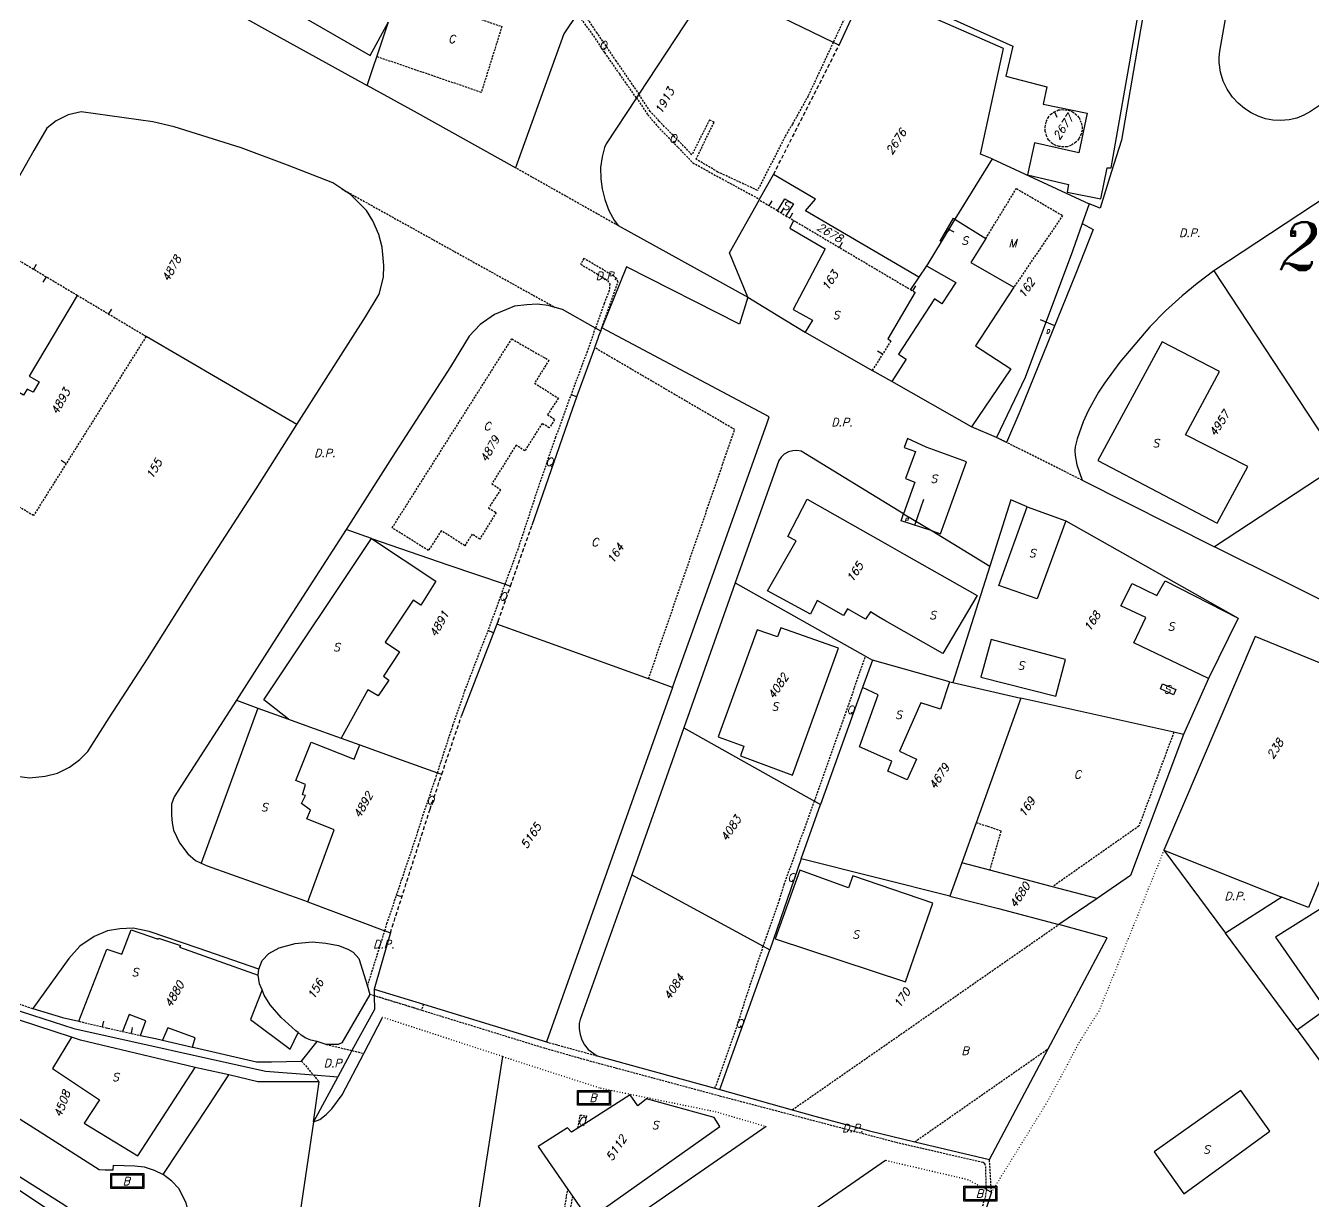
# Model space of a CAD drawing. Extents: x -334462 to -332769, y -29481 to -26664.
# Drawn here: x -333611.1 to -333450.1, y -29093.4 to -28946.4 of the extents above; entities that cross this region are included whole.
import ezdxf
from ezdxf.enums import TextEntityAlignment as Align

# ---------------------------------------------------------------- set-up
doc = ezdxf.new("R2010")
doc.units = 0
doc.header["$MEASUREMENT"] = 0
for name, pattern in [('DASHED', [0.75, 0.5, -0.25]), ('DOT', [0.25, 0, -0.25]), ('HIDDEN', [0.375, 0.25, -0.125])]:
    doc.linetypes.add(name, pattern=pattern)
for name, color, linetype in [('17', 7, 'CONTINUOUS'), ('18', 7, 'CONTINUOUS'), ('CADASTRAL$AREA', 7, 'CONTINUOUS'), ('DP$DIVIDING$LINE', 7, 'CONTINUOUS'), ('EASEMENT$BOUNDA$', 7, 'CONTINUOUS'), ('ENC$$ST$$A$$TEXT', 7, 'CONTINUOUS'), ('ENCRO$$AREA$TEXT', 7, 'CONTINUOUS'), ('ENCROACHED$WALL', 7, 'CONTINUOUS'), ('MAP$SHEET$BOUND$', 7, 'CONTINUOUS'), ('PARCEL$BOUNDARY', 7, 'CONTINUOUS'), ('PARCEL$NUMBER', 7, 'CONTINUOUS'), ('SECTION$$A$', 7, 'CONTINUOUS'), ('STRUC$$FOOTPRINT', 7, 'CONTINUOUS')]:
    doc.layers.add(name, color=color, linetype=linetype)
doc.styles.add('ITALICT', font='ITALICT', dxfattribs={"height": 0.2})

# ---------------------------------------------------------------- blocks, each defined once
blk = doc.blocks.new('BASSIN')
at = {"layer": 'CADASTRAL$AREA', "color": 7, "linetype": 'Continuous'}
for points in [[(-1.95, 0.92), (2.17, 0.93), (2.17, -0.93), (-1.95, -0.93)], [(-1.82, 0.77), (2.01, 0.77), (2.01, -0.77), (-1.82, -0.77)]]:
    blk.add_lwpolyline(points, close=True, dxfattribs=at)
at = {"layer": 'CADASTRAL$AREA', "color": 7, "linetype": 'Continuous', "style": 'ITALICT'}
blk.add_text('B', height=1, rotation=359.9999, dxfattribs=at).set_placement((0, 0), align=Align.MIDDLE)

msp = doc.modelspace()

# ---------------------------------------------------------------- linework, layer by layer
at = {"layer": '17', "color": 2, "linetype": 'Continuous'}
msp.add_line((-333509.35, -28974.14), (-333508.97, -28973.5), dxfattribs=at)
at = {"layer": '17', "color": 5, "linetype": 'Continuous'}
msp.add_line((-333503.96, -28987.5), (-333504.6, -28987.1), dxfattribs=at)
at = {"layer": '17', "color": 30, "linetype": 'Continuous'}
for p, q in [((-333542.16, -28992.81), (-333542.87, -28992.57)), ((-333552.58, -29022.33), (-333553.28, -29022.06)), ((-333564.03, -29055.35), (-333564.74, -29055.12))]:
    msp.add_line(p, q, dxfattribs=at)
at = {"layer": '18', "color": 1, "linetype": 'Continuous'}
for p, q in [((-333482.47, -28957.18), (-333482.18, -28957.87)), ((-333610.09, -28976.89), (-333609.71, -28976.24)), ((-333608.51, -28977.83), (-333608.9, -28978.47)), ((-333600.69, -28982.5), (-333600.31, -28981.85)), ((-333606.01, -29001.19), (-333606.64, -29000.79)), ((-333601.45, -29071.61), (-333601.27, -29070.88)), ((-333597.85, -29072.41), (-333597.69, -29071.68))]:
    msp.add_line(p, q, dxfattribs=at)
at = {"layer": '18', "color": 2, "linetype": 'Continuous'}
for p, q in [((-333518.12, -28968.96), (-333517.75, -28968.31)), ((-333516.62, -28969.84), (-333516.24, -28969.19)), ((-333515.54, -28970.48), (-333515.16, -28969.84)), ((-333500.18, -28979.58), (-333499.79, -28978.94))]:
    msp.add_line(p, q, dxfattribs=at)
at = {"layer": 'DP$DIVIDING$LINE', "color": 30, "linetype": 'HIDDEN'}
for p, q in [((-333537.02, -28971.42), (-333549.84, -28964.19)), ((-333571.55, -28966.83), (-333544.86, -28981.65)), ((-333479.01, -29003.26), (-333489.72, -28997.89))]:
    msp.add_line(p, q, dxfattribs=at)
at = {"layer": 'DP$DIVIDING$LINE', "color": 2, "linetype": 'HIDDEN'}
for p, q in [((-333568.34, -29066.51), (-333566.17, -29059.57)), ((-333567.49, -29067.71), (-333568.06, -29067.54)), ((-333545.97, -29073.48), (-333539.64, -29075.22)), ((-333573.51, -29073.79), (-333570.28, -29074.56)), ((-333570.28, -29074.56), (-333568.81, -29074.92)), ((-333576.59, -29075.88), (-333575.1, -29077.6)), ((-333575.1, -29077.6), (-333574.37, -29078.45)), ((-333490.34, -29092.27), (-333490.59, -29088.18))]:
    msp.add_line(p, q, dxfattribs=at)
for points in [[(-333539.03, -28984.19), (-333537.01, -28978.46), (-333537.18, -28978.09), (-333537.55, -28977.73), (-333541.3, -28975.51), (-333541.69, -28976.24), (-333539.59, -28977.48), (-333538.32, -28978.29), (-333538.06, -28978.76), (-333538.11, -28979.54), (-333538.76, -28981.16), (-333539.84, -28984.25)], [(-333620.78, -29063.43), (-333613.31, -29068.26), (-333610.17, -29069.31)], [(-333561.35, -29068.76), (-333561.57, -29069.52), (-333567.49, -29067.71)], [(-333490.97, -29091.94), (-333491.07, -29088.92), (-333491.18, -29088.71), (-333491.39, -29088.56), (-333502.28, -29086.05), (-333524.36, -29080.24), (-333540.77, -29075.82), (-333546.2, -29074.28), (-333567.49, -29067.71)]]:
    msp.add_lwpolyline(points, dxfattribs=at)
at = {"layer": 'EASEMENT$BOUNDA$', "color": 3, "linetype": 'HIDDEN'}
for p, q in [((-333550.3, -28985.58), (-333545.66, -28988.25)), ((-333515.24, -29081.96), (-333481.94, -29058.8)), ((-333499.93, -29085.96), (-333483.27, -29074.34)), ((-333544.99, -29102.37), (-333543.31, -29091.93)), ((-333542.72, -29092.77), (-333544.26, -29101.86))]:
    msp.add_line(p, q, dxfattribs=at)
for points in [[(-333496.91, -28917.56), (-333498.59, -28922.6), (-333500.12, -28926.11), (-333504.09, -28935.22), (-333505.64, -28939.11), (-333508.24, -28944.49), (-333510.12, -28948.5)], [(-333563.73, -28940.06), (-333560.96, -28940.99), (-333561.56, -28943.17), (-333551.54, -28946.52), (-333554.11, -28954.76), (-333567.16, -28950.3)], [(-333541.72, -28944.33), (-333539.74, -28947.22), (-333537.32, -28950.77), (-333534.43, -28954.97)], [(-333534.73, -28955.44), (-333536.81, -28952.46), (-333538.68, -28949.78), (-333540.13, -28947.59), (-333542.1, -28944.9)], [(-333510.12, -28948.5), (-333513.26, -28955.22), (-333515.23, -28958.72), (-333516.15, -28960.3), (-333519.59, -28967.01), (-333524.53, -28964.72), (-333527.27, -28963.11), (-333525, -28958.51), (-333525.6, -28958.2), (-333527.78, -28962.55), (-333529.62, -28960.66), (-333531.88, -28958.34), (-333532.99, -28957.15), (-333534.43, -28954.97)], [(-333534.73, -28955.44), (-333533.3, -28957.56), (-333532.06, -28959.03), (-333529.52, -28961.64), (-333527.67, -28963.56), (-333524.02, -28965.58), (-333519.33, -28968.11)], [(-333491.06, -28973.04), (-333487.23, -28966.79), (-333481.45, -28970.15), (-333487.53, -28979.11)], [(-333551.13, -29016.25), (-333549.55, -29011.99), (-333546.72, -29003.4), (-333544.82, -28997.94), (-333542.76, -28992.28), (-333540.89, -28987.25), (-333539.84, -28984.25)], [(-333545.66, -28988.25), (-333547.45, -28991.11), (-333544.48, -28993), (-333545.82, -28995.04), (-333544.94, -28995.66), (-333545.61, -28996.71), (-333546.51, -28996.15), (-333548.68, -28999.59), (-333549.75, -28998.85), (-333552.79, -29003.69), (-333551.69, -29004.42), (-333553.2, -29006.72), (-333552.26, -29007.3), (-333554.3, -29010.63), (-333555.26, -29009.99), (-333556.18, -29011.44), (-333559.11, -29009.56), (-333560.72, -29012.04), (-333565.25, -29009.21), (-333550.3, -28985.58)], [(-333533.21, -29028.08), (-333522.44, -28996.92), (-333539.93, -28986.69)], [(-333559.59, -29039.83), (-333557.66, -29033.91), (-333556.16, -29029.57), (-333554.26, -29024.61), (-333553.16, -29021.84), (-333551.49, -29017.23), (-333551.13, -29016.25)], [(-333512.46, -29043.38), (-333509.3, -29034.46), (-333506.08, -29025.26)], [(-333467.55, -29034.77), (-333471.92, -29046.5), (-333482.7, -29054.07)], [(-333566.17, -29059.57), (-333565.9, -29058.69), (-333564.01, -29053.07), (-333562.33, -29048.1), (-333561.4, -29045.19), (-333559.89, -29040.73), (-333559.59, -29039.83)], [(-333518.87, -29061.51), (-333516.83, -29055.71), (-333516.25, -29053.78), (-333512.46, -29043.38)], [(-333490.54, -29052.02), (-333489.12, -29047.12), (-333492.25, -29046.07)], [(-333524.9, -29079.26), (-333522.37, -29072.21), (-333520.96, -29067.77), (-333518.87, -29061.51)], [(-333542.03, -29084.26), (-333541.74, -29082.62), (-333540.96, -29082.72), (-333541.17, -29083.71)], [(-333490.97, -29091.94), (-333491.17, -29093.05), (-333492.74, -29097.97), (-333494.43, -29102.73)]]:
    msp.add_lwpolyline(points, dxfattribs=at)
at = {"layer": 'ENC$$ST$$A$$TEXT', "color": 1, "linetype": 'Continuous'}
for p, q in [((-333495.83, -28971.76), (-333495.06, -28972.2)), ((-333499.9, -29008.89), (-333498.81, -29005.64))]:
    msp.add_line(p, q, dxfattribs=at)
at = {"layer": 'ENCRO$$AREA$TEXT', "color": 5, "linetype": 'Continuous'}
msp.add_line((-333482.43, -28983.93), (-333484.22, -28983.21), dxfattribs=at)
at = {"layer": 'ENCROACHED$WALL', "color": 5, "linetype": 'Continuous'}
msp.add_lwpolyline([(-333478.99, -28971.15), (-333477.64, -28971.89), (-333479.78, -28977.4), (-333486.79, -28994.67), (-333488.46, -28998.52), (-333489.72, -28997.89)], dxfattribs=at)
at = {"layer": 'MAP$SHEET$BOUND$', "color": 6, "linetype": 'Continuous'}
for p, q in [((-333567.5, -29066.88), (-333567.49, -29067.71)), ((-333575.1, -29077.6), (-333572.06, -29077.85)), ((-333572.06, -29077.85), (-333575.09, -29083.48))]:
    msp.add_line(p, q, dxfattribs=at)
for points in [[(-333520.79, -28980.36), (-333521.85, -28983.74), (-333535.96, -28976.56), (-333539.03, -28984.19)], [(-333623.55, -29061), (-333621.61, -29064.05), (-333614.1, -29068.88), (-333605.04, -29071.81), (-333581.09, -29077.12), (-333575.1, -29077.6)], [(-333567.49, -29067.71), (-333567.47, -29069.43), (-333570.28, -29074.56)], [(-333570.28, -29074.56), (-333570.56, -29075.06), (-333572.06, -29077.85)]]:
    msp.add_lwpolyline(points, dxfattribs=at)
at = {"layer": 'PARCEL$BOUNDARY', "color": 7, "linetype": 'Continuous'}
for p, q in [((-333525.31, -28941.11), (-333534.43, -28954.97)), ((-333525.31, -28941.11), (-333510.12, -28948.5)), ((-333567.16, -28950.3), (-333565.7, -28945.93)), ((-333510.12, -28948.5), (-333509.39, -28948.86)), ((-333534.43, -28954.97), (-333534.73, -28955.44)), ((-333490.27, -28963.09), (-333494.91, -28970.62)), ((-333490.27, -28963.09), (-333478.11, -28968.69)), ((-333443.92, -28964.78), (-333462.55, -28977.07)), ((-333478.11, -28968.69), (-333478.99, -28971.15)), ((-333537.02, -28971.42), (-333520.79, -28980.36)), ((-333494.91, -28970.62), (-333496.62, -28973.45)), ((-333498.46, -28976.45), (-333499.42, -28977.88)), ((-333499.42, -28977.88), (-333500.45, -28979.42)), ((-333462.55, -28977.07), (-333446.68, -29001.21)), ((-333539.18, -28984.62), (-333539.84, -28984.25)), ((-333513.63, -28984.74), (-333505.24, -28989.53)), ((-333577.16, -28996.29), (-333596.02, -28985.29)), ((-333502.8, -28990.92), (-333505.24, -28989.53)), ((-333492.85, -28996.59), (-333502.8, -28990.92)), ((-333489.72, -28997.89), (-333492.85, -28996.59)), ((-333446.68, -29001.21), (-333462.45, -29011.56)), ((-333479.01, -29003.26), (-333462.45, -29011.56)), ((-333501.32, -29007.45), (-333497.77, -29009.6)), ((-333485.87, -29006.56), (-333481.06, -29008.34)), ((-333481.06, -29008.34), (-333459.49, -29020.51)), ((-333567.83, -29010.52), (-333570.98, -29009.42)), ((-333497.77, -29009.6), (-333490.53, -29014)), ((-333490.53, -29014), (-333495.17, -29028.56)), ((-333551.13, -29016.25), (-333550.46, -29016.48)), ((-333522.38, -29016.09), (-333528.8, -29034.21)), ((-333522.38, -29016.09), (-333506.08, -29025.26)), ((-333459.49, -29020.51), (-333463.2, -29028.04)), ((-333506.08, -29025.26), (-333505.22, -29025.74)), ((-333505.22, -29025.74), (-333506.45, -29029.17)), ((-333495.6, -29028.47), (-333505.22, -29025.74)), ((-333495.6, -29028.47), (-333495.17, -29028.56)), ((-333463.2, -29028.04), (-333466.33, -29035.05)), ((-333530.19, -29029.17), (-333545.97, -29073.48)), ((-333506.45, -29029.17), (-333511.7, -29043.81)), ((-333495.17, -29028.56), (-333486.68, -29030.5)), ((-333584.7, -29030.77), (-333582.04, -29031.74)), ((-333486.68, -29030.5), (-333492.25, -29046.07)), ((-333467.55, -29034.77), (-333486.68, -29030.5)), ((-333582.04, -29031.74), (-333578.22, -29033.14)), ((-333528.8, -29034.21), (-333535.31, -29052.59)), ((-333528.8, -29034.21), (-333512.46, -29043.38)), ((-333466.33, -29035.05), (-333467.55, -29034.77)), ((-333571.64, -29035.52), (-333569.3, -29036.35)), ((-333559.59, -29039.83), (-333559.05, -29040.02)), ((-333514.14, -29050.57), (-333511.7, -29043.81)), ((-333512.46, -29043.38), (-333511.7, -29043.81)), ((-333492.25, -29046.07), (-333494.05, -29051.1)), ((-333514.14, -29050.57), (-333518.06, -29061.95)), ((-333495.53, -29055.26), (-333514.14, -29050.57)), ((-333468.78, -29049.49), (-333461.08, -29059.89)), ((-333468.78, -29049.49), (-333454.06, -29055.36)), ((-333535.31, -29052.59), (-333518.87, -29061.51)), ((-333494.05, -29051.1), (-333495.53, -29055.26)), ((-333490.54, -29052.02), (-333494.05, -29051.1)), ((-333482.7, -29054.07), (-333490.54, -29052.02)), ((-333477.14, -29055.53), (-333482.7, -29054.07)), ((-333477.14, -29055.53), (-333481.94, -29058.8)), ((-333454.06, -29055.36), (-333461.08, -29059.89)), ((-333575.78, -29055.96), (-333566.17, -29059.57)), ((-333566.17, -29059.57), (-333565.47, -29059.84)), ((-333518.87, -29061.51), (-333518.06, -29061.95)), ((-333581.99, -29065.12), (-333581.91, -29064.37)), ((-333568.34, -29066.51), (-333568.06, -29067.54)), ((-333567.5, -29066.88), (-333561.35, -29068.76)), ((-333561.35, -29068.76), (-333545.97, -29073.48)), ((-333605.32, -29072.89), (-333611.84, -29070.77)), ((-333568.81, -29074.92), (-333566.45, -29070.41)), ((-333593.96, -29073.27), (-333590.21, -29074.13)), ((-333576.59, -29075.88), (-333574.61, -29073.44)), ((-333573.51, -29073.79), (-333574.61, -29073.44)), ((-333446.66, -29079.39), (-333452.11, -29071.98)), ((-333490.59, -29088.18), (-333483.27, -29074.34)), ((-333551.45, -29075.3), (-333556.95, -29110.63)), ((-333539.64, -29075.22), (-333524.9, -29079.26)), ((-333575.09, -29083.48), (-333574.37, -29078.45)), ((-333524.9, -29079.26), (-333524.29, -29079.43)), ((-333524.29, -29079.43), (-333515.24, -29081.96)), ((-333518.5, -29084.05), (-333544.26, -29101.86)), ((-333499.93, -29085.96), (-333490.59, -29088.18)), ((-333545.98, -29117.5), (-333503.58, -29088.28)), ((-333490.34, -29092.27), (-333494.03, -29103.57)), ((-333490.97, -29091.94), (-333490.34, -29092.27))]:
    msp.add_line(p, q, dxfattribs=at)
at = {"layer": 'PARCEL$BOUNDARY', "color": 2, "linetype": 'HIDDEN'}
for p, q in [((-333483.51, -28958.4), (-333483.26, -28957.93)), ((-333517.09, -28969.56), (-333519.39, -28968.22)), ((-333517.09, -28969.56), (-333516.04, -28970.19)), ((-333516.04, -28970.19), (-333515.07, -28970.76)), ((-333515.07, -28970.76), (-333500.45, -28979.42)), ((-333604.61, -28980.16), (-333613.1, -28975.09)), ((-333596.02, -28985.29), (-333604.61, -28980.16)), ((-333500.45, -28979.42), (-333499.89, -28979.76)), ((-333502.91, -28985.83), (-333505.24, -28989.53)), ((-333598.94, -29072.17), (-333596.71, -29072.66))]:
    msp.add_line(p, q, dxfattribs=at)
at = {"layer": 'PARCEL$BOUNDARY', "color": 2, "linetype": 'DOT'}
msp.add_line((-333551.45, -29075.3), (-333566.45, -29070.41), dxfattribs=at)
at = {"layer": 'PARCEL$BOUNDARY', "color": 7, "linetype": 'Continuous'}
for points in [[(-333431.7, -28944.66), (-333450.45, -28957.14), (-333451.29, -28957.6), (-333452.19, -28957.98), (-333453.12, -28958.2), (-333454.2, -28958.28), (-333455.19, -28958.24), (-333456.07, -28958.07), (-333457, -28957.75), (-333457.87, -28957.33), (-333458.71, -28956.77), (-333459.51, -28956.1), (-333460.2, -28955.35), (-333460.86, -28954.36), (-333461.4, -28953.35), (-333461.73, -28952.25), (-333461.88, -28951.02), (-333461.88, -28950.39), (-333461.79, -28949.6), (-333456.92, -28921.94)], [(-333468.98, -28931.61), (-333471.72, -28946.94), (-333474.08, -28960.73), (-333475.39, -28964.78), (-333476.76, -28969.22), (-333478.11, -28968.69)], [(-333587.8, -28943.12), (-333580.84, -28947.01), (-333568.36, -28953.9)], [(-333490.27, -28963.09), (-333491.7, -28962.5), (-333488.85, -28949.28), (-333506.07, -28941.7)], [(-333542.1, -28944.9), (-333543.78, -28947.43), (-333547.43, -28957.5), (-333549.84, -28964.19)], [(-333568.36, -28953.9), (-333567.58, -28951.54), (-333567.16, -28950.3)], [(-333549.84, -28964.19), (-333562.46, -28957.16), (-333568.36, -28953.9)], [(-333534.73, -28955.44), (-333538.52, -28961.19), (-333538.71, -28961.65), (-333538.99, -28962.81), (-333539.19, -28964.15), (-333539.16, -28965.56), (-333539.02, -28966.82), (-333538.67, -28968.16), (-333538.18, -28969.52), (-333537.51, -28970.74), (-333537.02, -28971.42)], [(-333571.55, -28966.83), (-333572.67, -28966.09), (-333578.32, -28963.85), (-333584.12, -28961.7), (-333592.49, -28959.06), (-333595.15, -28958.44), (-333604.12, -28957.21), (-333605.76, -28957.56), (-333607.23, -28958.31), (-333608.42, -28959.23), (-333610.04, -28962.01), (-333616.36, -28973.15)], [(-333499.42, -28977.88), (-333513.57, -28969.57), (-333512.34, -28968.13), (-333517.58, -28965.01)], [(-333577.16, -28996.29), (-333568.58, -28982.82), (-333566.87, -28979.99), (-333566.33, -28977.87), (-333566.29, -28976.4), (-333566.48, -28974.13), (-333566.92, -28972.53), (-333567.67, -28970.82), (-333568.44, -28969.54), (-333570.42, -28967.56), (-333571.55, -28966.83)], [(-333478.99, -28971.15), (-333480.23, -28974.6), (-333486.12, -28990.41), (-333489.72, -28997.89)], [(-333496.62, -28973.45), (-333498.29, -28976.19), (-333498.46, -28976.45)], [(-333462.55, -28977.07), (-333464.63, -28978.66), (-333466.52, -28980.21), (-333468.6, -28982.09), (-333470.55, -28984.06), (-333474.28, -28988.5), (-333476.2, -28991.11), (-333476.95, -28992.23), (-333478.24, -28994.58), (-333478.86, -28995.94), (-333479.61, -28998.08), (-333479.89, -28999.08), (-333479.93, -28999.52), (-333479.89, -29000.15), (-333479.67, -29001.31), (-333479.01, -29003.26)], [(-333499.89, -28979.76), (-333503.3, -28985.59), (-333502.91, -28985.83)], [(-333544.86, -28981.65), (-333545.75, -28981.39), (-333547.12, -28981.24), (-333548.41, -28981.32), (-333549.94, -28981.49), (-333552.46, -28982.52), (-333554.27, -28983.8), (-333555.64, -28985.26), (-333557.94, -28989.08), (-333565.27, -29000.36), (-333570.98, -29009.42)], [(-333539.84, -28984.25), (-333543.97, -28981.9), (-333544.86, -28981.65)], [(-333520.79, -28980.36), (-333515.97, -28983.32), (-333513.63, -28984.74)], [(-333530.19, -29029.17), (-333526.46, -29018.7), (-333518.43, -28996.2), (-333518.12, -28995.33), (-333539.03, -28984.19)], [(-333632.83, -29028.63), (-333620.75, -29035.77), (-333614.15, -29039.57), (-333612.41, -29040.19), (-333610.57, -29040.46), (-333608.63, -29040.26), (-333607.08, -29039.86), (-333605.57, -29039.11), (-333604.28, -29038.16), (-333603.29, -29037.17), (-333600.61, -29032.95), (-333595.82, -29025.59), (-333589.37, -29015.35), (-333582.24, -29004.32), (-333577.16, -28996.29)], [(-333501.32, -29007.45), (-333514.13, -28999.63), (-333514.67, -28999.54), (-333515.18, -28999.56), (-333515.73, -28999.71), (-333516.25, -29000.01), (-333516.63, -29000.37), (-333516.91, -29000.8), (-333522.38, -29016.09)], [(-333485.87, -29006.56), (-333487.91, -29005.71), (-333490.53, -29014)], [(-333570.98, -29009.42), (-333579.33, -29022.35), (-333584.7, -29030.77)], [(-333567.83, -29010.52), (-333558.29, -29013.85), (-333551.13, -29016.25)], [(-333434.58, -29025.13), (-333435.49, -29024.99), (-333462.45, -29011.56)], [(-333533.21, -29028.08), (-333544.76, -29023.92), (-333552.16, -29021.25)], [(-333448.66, -29051.77), (-333439.35, -29030.15), (-333457.4, -29022.81), (-333468.78, -29049.49)], [(-333530.19, -29029.17), (-333533.17, -29028.09), (-333533.21, -29028.08)], [(-333584.7, -29030.77), (-333592.5, -29042.85), (-333592.84, -29043.75), (-333592.84, -29045.14), (-333592.77, -29046.09), (-333592.58, -29047), (-333591.83, -29048.58), (-333590.78, -29049.97), (-333589.82, -29050.81), (-333589.11, -29051.12)], [(-333578.22, -29033.14), (-333575.6, -29034.1), (-333571.64, -29035.52)], [(-333569.3, -29036.35), (-333564.14, -29038.19), (-333559.59, -29039.83)], [(-333466.33, -29035.05), (-333472.97, -29052.69), (-333477.14, -29055.53)], [(-333589.11, -29051.12), (-333588.36, -29051.45), (-333576.19, -29055.81), (-333575.78, -29055.96)], [(-333535.31, -29052.59), (-333541.77, -29070.67), (-333541.86, -29071.17), (-333541.86, -29071.84), (-333541.76, -29072.57), (-333541.55, -29073.21), (-333541.22, -29073.86), (-333540.76, -29074.42), (-333539.64, -29075.22)], [(-333448.66, -29051.77), (-333450.7, -29056.66), (-333454.06, -29055.36)], [(-333495.53, -29055.26), (-333489.48, -29056.78), (-333481.94, -29058.8)], [(-333483.27, -29074.34), (-333482.98, -29073.79), (-333475.89, -29060.45), (-333481.94, -29058.8)], [(-333581.91, -29064.37), (-333589.49, -29061.77), (-333595.62, -29059.68), (-333597.61, -29059.26), (-333599.3, -29059.33), (-333600.85, -29059.61), (-333602.48, -29060.28), (-333604.27, -29061.5), (-333605.66, -29063.06), (-333610.17, -29069.31)], [(-333452.11, -29071.98), (-333452.17, -29071.91), (-333461.08, -29059.89)], [(-333581.91, -29064.37), (-333581.52, -29063.28), (-333580.66, -29062.43), (-333579.36, -29061.71), (-333577.39, -29061.16), (-333575.27, -29060.98), (-333573.54, -29061.13), (-333571.97, -29061.42), (-333570.79, -29061.88), (-333570.13, -29062.26), (-333569.42, -29063.06), (-333568.34, -29066.51)], [(-333524.29, -29079.43), (-333522.62, -29074.75), (-333518.06, -29061.95)], [(-333581.52, -29066.96), (-333581.83, -29066.2), (-333581.99, -29065.12)], [(-333576.99, -29072.31), (-333577.31, -29072.1), (-333579.14, -29070.41), (-333580.5, -29068.84), (-333581.24, -29067.63), (-333581.52, -29066.96)], [(-333568.06, -29067.54), (-333571.56, -29073.59), (-333571.99, -29073.79), (-333573.51, -29073.79)], [(-333610.17, -29069.31), (-333606.46, -29070.42), (-333604.4, -29070.9)], [(-333589.88, -29076.66), (-333594.75, -29075.49), (-333604.19, -29073.26), (-333605.32, -29072.89)], [(-333596.71, -29072.66), (-333594.84, -29073.07), (-333593.96, -29073.27)], [(-333574.61, -29073.44), (-333575.43, -29073.28), (-333576.03, -29072.99), (-333576.64, -29072.64), (-333576.99, -29072.31)], [(-333590.21, -29074.13), (-333589.97, -29074.19), (-333582.19, -29075.96), (-333581.55, -29075.96), (-333580.35, -29075.96), (-333576.59, -29075.88)], [(-333575.09, -29083.48), (-333574.31, -29083.16), (-333573.48, -29082.57), (-333572.78, -29081.86), (-333571.51, -29080.08), (-333568.81, -29074.92)], [(-333585.65, -29077.6), (-333589.14, -29076.84), (-333589.88, -29076.66)], [(-333616.08, -29077.17), (-333616.31, -29078.23), (-333616.26, -29079.21), (-333616.01, -29079.85), (-333615.65, -29080.39), (-333614.91, -29081.17), (-333614.25, -29081.57), (-333609.26, -29084.72), (-333601.88, -29089.44), (-333601.14, -29089.48), (-333600.13, -29089.47), (-333600.09, -29088.88), (-333597.43, -29088.99), (-333596.27, -29089.08), (-333595.02, -29089.53), (-333593.86, -29090.07)], [(-333593.86, -29090.07), (-333588.18, -29081.44), (-333585.65, -29077.6)], [(-333574.37, -29078.45), (-333582.05, -29078.45), (-333585.65, -29077.6)], [(-333515.24, -29081.96), (-333512.42, -29082.75), (-333505.59, -29084.61), (-333499.93, -29085.96)], [(-333622.52, -29086.96), (-333621.37, -29086.07), (-333620.7, -29085.72), (-333619.84, -29085.64), (-333618.81, -29085.91), (-333606.16, -29093.89), (-333605.27, -29094.56), (-333604.81, -29095.19), (-333604.63, -29095.86), (-333604.61, -29097.14), (-333604.24, -29098.44), (-333603.58, -29099.82), (-333602.78, -29100.74), (-333601.33, -29102.04)], [(-333591.89, -29099.97), (-333590.98, -29098.24), (-333590.62, -29096.7), (-333590.67, -29095), (-333591, -29093.61), (-333591.9, -29091.82), (-333592.81, -29090.88), (-333593.86, -29090.07)]]:
    msp.add_lwpolyline(points, dxfattribs=at)
at = {"layer": 'PARCEL$BOUNDARY', "color": 2, "linetype": 'HIDDEN'}
for points in [[(-333483.26, -28957.93), (-333482.94, -28957.48), (-333482.52, -28957.2), (-333481.96, -28956.96), (-333481.55, -28956.9), (-333480.75, -28956.99), (-333480.22, -28957.19), (-333479.86, -28957.44), (-333479.39, -28957.92), (-333479.09, -28958.67), (-333479.01, -28959.12), (-333479.02, -28959.51), (-333479.12, -28959.97), (-333479.44, -28960.58), (-333479.8, -28961), (-333480.41, -28961.41), (-333480.87, -28961.57), (-333481.33, -28961.57), (-333481.88, -28961.53), (-333482.31, -28961.41), (-333482.75, -28961.16), (-333483.22, -28960.7), (-333483.46, -28960.19), (-333483.62, -28959.6), (-333483.62, -28959.09), (-333483.51, -28958.4)], [(-333596.02, -28985.29), (-333610.08, -29007.67), (-333618.09, -29002.92), (-333617.9, -29002.55)], [(-333604.4, -29070.9), (-333600.79, -29071.76), (-333598.94, -29072.17)]]:
    msp.add_lwpolyline(points, dxfattribs=at)
at = {"layer": 'PARCEL$BOUNDARY', "color": 2, "linetype": 'DOT'}
for points in [[(-333468.78, -29049.49), (-333476.91, -29069.63), (-333479.19, -29073.2), (-333483.54, -29081.26), (-333490.34, -29092.27)], [(-333551.45, -29075.3), (-333539.24, -29079.24), (-333524.88, -29082.18), (-333518.5, -29084.05)], [(-333503.58, -29088.28), (-333493.36, -29090.66), (-333490.97, -29091.94)]]:
    msp.add_lwpolyline(points, dxfattribs=at)
at = {"layer": 'SECTION$$A$', "color": 7, "linetype": 'Continuous'}
for p, q in [((-333509.39, -28948.86), (-333506.07, -28941.7)), ((-333519.33, -28968.11), (-333517.58, -28965.01)), ((-333519.39, -28968.22), (-333519.33, -28968.11)), ((-333539.18, -28984.62), (-333539.03, -28984.19)), ((-333552.16, -29021.25), (-333556.61, -29032.78)), ((-333552.01, -29020.87), (-333552.16, -29021.25)), ((-333575.09, -29083.48), (-333578.74, -29108.13))]:
    msp.add_line(p, q, dxfattribs=at)
at = {"layer": 'SECTION$$A$', "color": 2, "linetype": 'DASHED'}
for p, q in [((-333517.58, -28965.01), (-333509.39, -28948.86)), ((-333550.46, -29016.48), (-333547.76, -29008.85)), ((-333552.01, -29020.87), (-333550.46, -29016.48)), ((-333559.05, -29040.02), (-333556.61, -29032.78))]:
    msp.add_line(p, q, dxfattribs=at)
at = {"layer": 'SECTION$$A$', "color": 7, "linetype": 'Continuous'}
for points in [[(-333520.79, -28980.36), (-333523.1, -28974.81), (-333519.39, -28968.22)], [(-333539.93, -28986.69), (-333539.89, -28986.55), (-333539.5, -28985.49), (-333539.4, -28985.21), (-333539.18, -28984.62)], [(-333547.76, -29008.85), (-333543.63, -28997.01), (-333542.13, -28992.72), (-333539.93, -28986.69)], [(-333565.47, -29059.84), (-333565.77, -29060.78), (-333567.5, -29066.88)]]:
    msp.add_lwpolyline(points, dxfattribs=at)
at = {"layer": 'SECTION$$A$', "color": 2, "linetype": 'DASHED'}
msp.add_lwpolyline([(-333565.47, -29059.84), (-333560.52, -29044.38), (-333559.05, -29040.02)], dxfattribs=at)
at = {"layer": 'STRUC$$FOOTPRINT', "color": 1, "linetype": 'Continuous'}
for p, q in [((-333494.91, -28970.62), (-333491.06, -28973.04)), ((-333477.04, -29000.77), (-333462.12, -29008.63)), ((-333504.45, -29020.32), (-333505.47, -29019.72)), ((-333509.46, -29024.26), (-333516.66, -29021.69)), ((-333490.4, -29023.17), (-333491.68, -29027.87)), ((-333467.31, -29029.42), (-333467.59, -29030.1)), ((-333582.04, -29031.74), (-333589.11, -29051.12)), ((-333514.28, -29052.02), (-333517.37, -29060.61)), ((-333541.17, -29083.71), (-333542.03, -29084.26)), ((-333470.01, -29087.24), (-333466.3, -29092.47)), ((-333543.31, -29091.93), (-333542.72, -29092.77))]:
    msp.add_line(p, q, dxfattribs=at)
for points in [[(-333564.46, -28942.23), (-333571.99, -28937.36), (-333569.81, -28933.67), (-333573.3, -28931.64), (-333572.75, -28930.67), (-333576.52, -28928.44), (-333579.82, -28934.28), (-333580.97, -28933.61), (-333581.88, -28935.24), (-333585.77, -28932.91), (-333587.8, -28936.49), (-333584.94, -28938.3), (-333585.97, -28939.77), (-333568.02, -28950.14), (-333565.7, -28945.93)], [(-333505.67, -28940.84), (-333487.68, -28948.98), (-333488.55, -28952.73), (-333483.43, -28954.08), (-333483.9, -28956.25), (-333478.4, -28957.38), (-333479.41, -28962.31), (-333484.95, -28961.05), (-333485.82, -28965.09), (-333480.71, -28966.27), (-333480.87, -28967.25), (-333476.67, -28968.07), (-333475.9, -28964.21), (-333475.36, -28964.21), (-333469.65, -28931.49)], [(-333517.09, -28969.56), (-333516.15, -28968.05), (-333515.09, -28968.69), (-333516.04, -28970.19)], [(-333496.62, -28973.45), (-333496.75, -28973.38), (-333495.09, -28970.49), (-333494.91, -28970.62)], [(-333515.07, -28970.76), (-333515.55, -28971.74), (-333511.11, -28974.31), (-333515.14, -28981.91), (-333512.72, -28983.22), (-333513.63, -28984.74)], [(-333491.06, -28973.04), (-333492.93, -28976.04), (-333487.53, -28979.11)], [(-333498.46, -28976.45), (-333494.81, -28978.52), (-333496.53, -28981.19), (-333497.48, -28980.57), (-333501.97, -28987.49), (-333500.99, -28988.12), (-333502.8, -28990.92)], [(-333604.61, -28980.16), (-333610.61, -28990.26), (-333609.38, -28990.96), (-333610.14, -28992.24), (-333610.86, -28991.85), (-333611.35, -28992.62), (-333611.84, -28992.32), (-333617.9, -29002.55)], [(-333487.53, -28979.11), (-333492.34, -28986.44), (-333487.92, -28989.31), (-333492.85, -28996.59)], [(-333462.12, -29008.63), (-333458.28, -29001.52), (-333466.1, -28997.56), (-333461.84, -28989.66), (-333469, -28985.97), (-333477.04, -29000.77)], [(-333497.77, -29009.6), (-333496.71, -29009.96), (-333493.45, -29000.95), (-333498.49, -28999.12), (-333500.82, -28998.03), (-333501.24, -28999.16), (-333499.82, -28999.68), (-333501.09, -29003.05), (-333499.92, -29003.51), (-333501.32, -29007.45)], [(-333505.47, -29019.72), (-333506.08, -29020.64), (-333508.35, -29019.34), (-333508.82, -29020.16), (-333512.13, -29018.31), (-333512.98, -29019.99), (-333518.34, -29017.1), (-333514.77, -29010.83), (-333515.8, -29010.28), (-333513.36, -29005.63), (-333503.3, -29011.33), (-333501.24, -29012.49), (-333492.14, -29017.65), (-333496.43, -29024.92), (-333503.65, -29020.77), (-333504.45, -29020.32)], [(-333497.77, -29009.6), (-333501.62, -29008.31), (-333501.32, -29007.45)], [(-333481.06, -29008.34), (-333484.63, -29018.07), (-333489.41, -29016.42), (-333485.87, -29006.56)], [(-333578.22, -29033.14), (-333581.28, -29030.71), (-333567.83, -29010.52)], [(-333567.83, -29010.52), (-333559.81, -29015.87), (-333561.66, -29018.87), (-333562.62, -29018.24), (-333566.14, -29023.51), (-333564.34, -29024.69), (-333566.35, -29027.77), (-333565.68, -29028.23), (-333566.98, -29030.21), (-333568.28, -29029.45), (-333571.64, -29035.52)], [(-333463.2, -29028.04), (-333472.54, -29023.57), (-333471.06, -29020.42), (-333474.16, -29018.95), (-333472.76, -29016.15), (-333469.68, -29017.67), (-333468.63, -29015.81), (-333459.49, -29020.51)], [(-333516.66, -29021.69), (-333517.1, -29022.83), (-333519.63, -29021.95), (-333524.52, -29035.33), (-333521.3, -29036.5), (-333521.72, -29037.72), (-333515.22, -29040.13), (-333509.46, -29024.26)], [(-333491.68, -29027.87), (-333482.31, -29030.25), (-333481.09, -29025.67), (-333490.4, -29023.17)], [(-333495.6, -29028.47), (-333496.71, -29031.87), (-333499.15, -29031.1), (-333501.82, -29037.13), (-333499.71, -29038.14), (-333500.89, -29040.71), (-333503.31, -29039.63), (-333502.79, -29038.38), (-333506.85, -29036.6), (-333504.49, -29030.09), (-333506.45, -29029.17)], [(-333467.59, -29030.1), (-333469.22, -29029.32), (-333468.95, -29028.69), (-333467.31, -29029.42)], [(-333575.78, -29055.96), (-333572.52, -29046.97), (-333575.91, -29045.59), (-333575.46, -29044.5), (-333576.59, -29043.69), (-333576.07, -29042.69), (-333576.45, -29042.58), (-333576.07, -29041.28), (-333577.29, -29040.78), (-333575.37, -29036.02), (-333570, -29038.12), (-333569.3, -29036.35)], [(-333442.99, -29077), (-333447.4, -29070.14), (-333431.35, -29059.23), (-333426.24, -29061.44), (-333414.23, -29053.41), (-333429.93, -29047.32), (-333435.12, -29048.01), (-333454.86, -29060.39), (-333448.55, -29069.42), (-333452.11, -29071.98)], [(-333517.37, -29060.61), (-333501.1, -29065.95), (-333497.68, -29056.13), (-333507.68, -29052.7), (-333508.2, -29054.2), (-333514.28, -29052.02)], [(-333604.4, -29070.9), (-333600.92, -29061.9), (-333599.03, -29062.52), (-333597.86, -29059.46), (-333594.51, -29060.65), (-333594.45, -29060.49), (-333591.72, -29061.43), (-333591.85, -29061.63), (-333581.99, -29065.12)], [(-333581.52, -29066.96), (-333582.95, -29070.66), (-333577.98, -29074.37), (-333576.99, -29072.31)], [(-333596.71, -29072.66), (-333596.04, -29070.86), (-333598.14, -29070.05), (-333598.94, -29072.17)], [(-333590.21, -29074.13), (-333589.86, -29072.96), (-333593.3, -29071.71), (-333593.96, -29073.27)], [(-333605.32, -29072.89), (-333607.72, -29076.79), (-333601.85, -29080.71), (-333603.75, -29083.65), (-333597.06, -29087.72), (-333589.88, -29076.66)], [(-333466.3, -29092.47), (-333455.56, -29084.65), (-333459.19, -29079.57), (-333470.01, -29087.24)], [(-333542.72, -29092.77), (-333540.72, -29095.69), (-333524.28, -29084.07), (-333524.99, -29082.94), (-333533.45, -29080.6), (-333534.53, -29081.45), (-333535.52, -29080.09), (-333541.17, -29083.71)], [(-333542.03, -29084.26), (-333542.82, -29084.76), (-333543.34, -29084.23), (-333547.02, -29086.54), (-333543.31, -29091.93)], [(-333621.68, -29099.85), (-333621.69, -29099.85), (-333625.57, -29097.22), (-333618.89, -29087.33), (-333607.9, -29094.64), (-333608.4, -29095.37), (-333604.63, -29097.82), (-333606.15, -29100.1), (-333607.11, -29099.4), (-333608.59, -29101.64), (-333609.78, -29100.73), (-333611.16, -29102.78), (-333614.68, -29100.28), (-333615.48, -29101.35), (-333616.51, -29100.61), (-333617.77, -29102.5), (-333620.61, -29100.58)]]:
    msp.add_lwpolyline(points, dxfattribs=at)

# ---------------------------------------------------------------- block references
at = {"layer": 'CADASTRAL$AREA', "color": 7, "linetype": 'Continuous'}
for p in [(-333540.15, -29080.47), (-333598.48, -29090.87), (-333491.83, -29092.45)]:
    msp.add_blockref('BASSIN', p, dxfattribs=at)

# ---------------------------------------------------------------- texts
at = {"layer": 'DP$DIVIDING$LINE', "color": 2, "linetype": 'Continuous', "style": 'ITALICT'}
for p in [(-333465.56, -28972.33), (-333509.03, -28996), (-333573.67, -28999.85)]:
    msp.add_text('D.P.', height=1, dxfattribs=at).set_placement(p, align=Align.MIDDLE)
at = {"layer": 'DP$DIVIDING$LINE', "color": 4, "linetype": 'Continuous', "style": 'ITALICT'}
for p in [(-333538.48, -28977.68), (-333566.29, -29061.25), (-333572.47, -29076.13), (-333507.67, -29084.25)]:
    msp.add_text('D.P.', height=1, dxfattribs=at).set_placement(p, align=Align.MIDDLE)
at = {"layer": 'DP$DIVIDING$LINE', "color": 1, "linetype": 'Continuous', "style": 'ITALICT'}
msp.add_text('D.P.', height=1, dxfattribs=at).set_placement((-333459.88, -29055.24), align=Align.MIDDLE)
at = {"layer": 'EASEMENT$BOUNDA$', "color": 3, "linetype": 'Continuous', "style": 'ITALICT'}
for s, p in [('C', (-333557.8, -28948.09)), ('Q', (-333538.89, -28948.92)), ('Q', (-333530.14, -28960.58)), ('M', (-333487.69, -28973.61)), ('C', (-333553.37, -28996.51)), ('Q', (-333545.61, -29001.02)), ('C', (-333539.91, -29011.01)), ('Q', (-333551.42, -29017.84)), ('Q', (-333507.97, -29031.99)), ('C', (-333479.59, -29040.03)), ('Q', (-333560.48, -29043.29)), ('Q', (-333515.35, -29052.96)), ('Q', (-333521.83, -29071.22)), ('B', (-333493.64, -29074.58)), ('Q', (-333541.54, -29083.44))]:
    msp.add_text(s, height=1, dxfattribs=at).set_placement(p, align=Align.MIDDLE)
at = {"layer": 'ENC$$ST$$A$$TEXT', "color": 1, "linetype": 'Continuous', "style": 'ITALICT'}
for p in [(-333495.91, -28972.13), (-333500.99, -29008.24)]:
    msp.add_text('P', height=0.5, dxfattribs=at).set_placement(p, align=Align.MIDDLE)
at = {"layer": 'ENCRO$$AREA$TEXT', "color": 5, "linetype": 'Continuous', "style": 'ITALICT'}
msp.add_text('D', height=0.5, dxfattribs=at).set_placement((-333483.29, -28984.65), align=Align.MIDDLE)
at = {"layer": 'MAP$SHEET$BOUND$', "color": 6, "linetype": 'Continuous', "style": 'ITALICT'}
msp.add_text('232001-00-021-0', height=6, dxfattribs=at).set_placement((-333412, -28974), align=Align.MIDDLE)
at = {"layer": 'PARCEL$NUMBER', "color": 7, "linetype": 'Continuous', "style": 'ITALICT'}
for s, rotation, p in [('1913', 60.7133, (-333531.21, -28955.82)), ('2676', 56.712, (-333502.26, -28960.92)), ('4878', 60.7133, (-333592.83, -28976.79)), ('163', 56.712, (-333510.53, -28978.3)), ('162', 56.712, (-333485.97, -28979.25)), ('4893', 60.7133, (-333606.71, -28993.41)), ('4957', 56.712, (-333461.85, -28996.16)), ('4879', 60.7133, (-333553.05, -28999.36)), ('155', 60.7133, (-333595.02, -29001.83)), ('164', 56.712, (-333537.35, -29012.42)), ('165', 56.712, (-333507.42, -29014.74)), ('4891', 60.7133, (-333559.38, -29021.22)), ('168', 56.712, (-333477.76, -29020.9)), ('4082', 56.712, (-333517.02, -29029.01)), ('238', 56.712, (-333454.88, -29036.83)), ('4679', 56.712, (-333496.88, -29040.29)), ('4892', 60.7133, (-333568.88, -29043.86)), ('169', 56.712, (-333485.93, -29044.12)), ('5165', 56.712, (-333547.9, -29047.71)), ('4083', 56.712, (-333522.92, -29046.78)), ('4084', 56.712, (-333530.03, -29066.62)), ('4880', 60.7133, (-333592.48, -29067.53)), ('156', 60.7133, (-333574.83, -29066.88)), ('170', 56.712, (-333501.52, -29067.99)), ('4508', 69.9224, (-333606.51, -29081.23)), ('5112', 56.712, (-333537.24, -29086.75))]:
    msp.add_text(s, height=1, rotation=rotation, dxfattribs=at).set_placement(p, align=Align.MIDDLE)
at = {"layer": 'PARCEL$NUMBER', "color": 1, "linetype": 'Continuous', "style": 'ITALICT'}
for s, rotation, p in [('2677', 56.712, (-333481.36, -28959.09)), ('2678', 330.5448, (-333510.54, -28972.3)), ('4680', 56.712, (-333486.81, -29055.14))]:
    msp.add_text(s, height=1, rotation=rotation, dxfattribs=at).set_placement(p, align=Align.MIDDLE)
at = {"layer": 'STRUC$$FOOTPRINT', "color": 1, "linetype": 'Continuous', "style": 'ITALICT'}
for p in [(-333516.01, -28968.96), (-333493.69, -28973.3), (-333509.76, -28982.6), (-333469.79, -28998.62), (-333497.54, -29003.06), (-333485.24, -29012.38), (-333497.69, -29020.11), (-333467.89, -29021.53), (-333572.2, -29024.11), (-333486.66, -29026.43), (-333468.37, -29029.4), (-333517.41, -29031.54), (-333501.95, -29032.58), (-333581.24, -29044.14), (-333507.31, -29060.05), (-333597.4, -29064.77), (-333599.83, -29077.87), (-333532.38, -29083.88), (-333463.47, -29086.93)]:
    msp.add_text('S', height=1, dxfattribs=at).set_placement(p, align=Align.MIDDLE)

doc.saveas('drawing.dxf')
